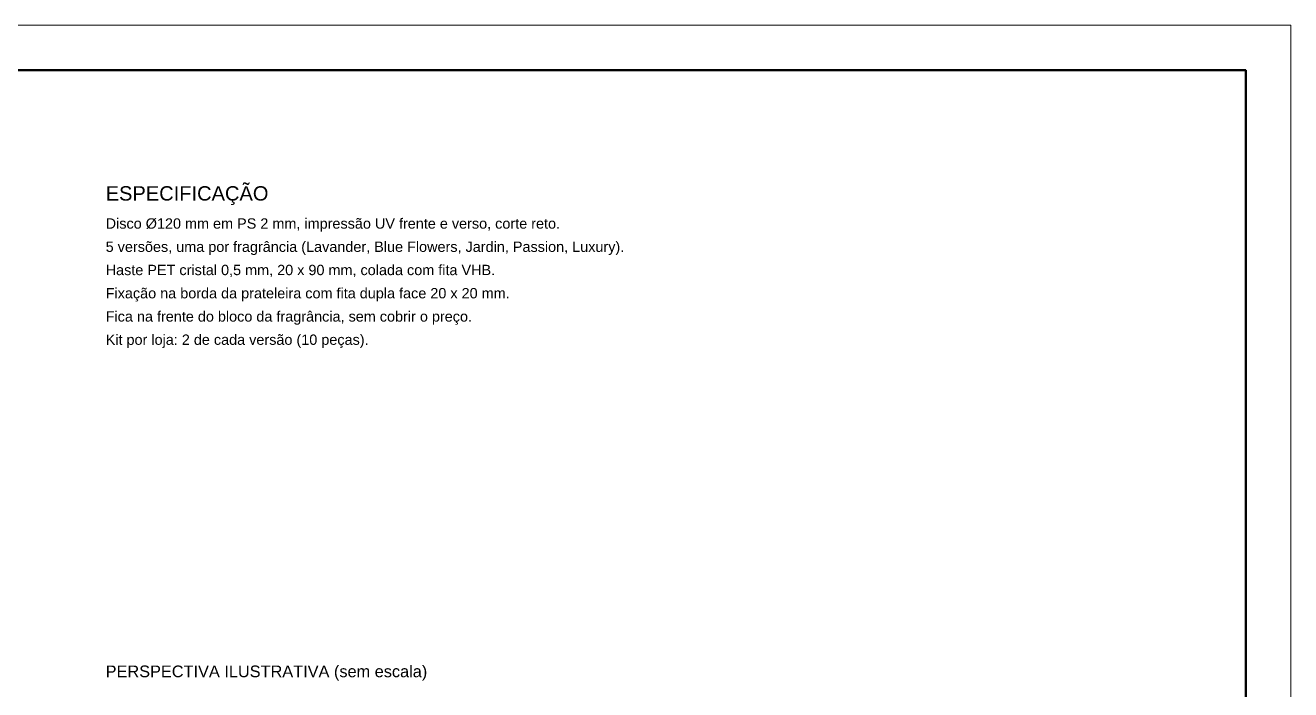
# Model space of a CAD drawing. Header units: millimetres. Extents: x 0 to 594, y 0 to 420.
# Drawn here: x 312.1 to 594, y 272 to 420 of the extents above; entities that cross this region are included whole.
import ezdxf
from ezdxf.enums import TextEntityAlignment as Align

# ---------------------------------------------------------------- set-up
doc = ezdxf.new("R2010")
doc.units = ezdxf.units.MM
doc.layers.add('00_MOLDURA', color=7, linetype='CONTINUOUS', lineweight=50)
doc.layers.add('09_TEXTO', color=7, linetype='CONTINUOUS', lineweight=18)
doc.styles.add('ARIAL', font='Arial.ttf')

msp = doc.modelspace()

# ---------------------------------------------------------------- linework, layer by layer
at = {"layer": '00_MOLDURA', "lineweight": 13}
msp.add_lwpolyline([(0, 0), (594, 0), (594, 420), (0, 420)], close=True, dxfattribs=at)
at = {"layer": '00_MOLDURA', "lineweight": 50}
msp.add_lwpolyline([(20, 10), (584, 10), (584, 410), (20, 410)], close=True, dxfattribs=at)

# ---------------------------------------------------------------- texts
at = {"layer": '09_TEXTO', "style": 'ARIAL'}
for s, height, p in [('ESPECIFICAÇÃO', 3.2, (330, 380)), ('PERSPECTIVA ILUSTRATIVA (sem escala)', 2.6, (330, 274))]:
    msp.add_text(s, height=height, dxfattribs=at).set_placement(p, align=Align.BOTTOM_LEFT)
at = {"layer": '09_TEXTO', "insert": (330, 377), "char_height": 2.3, "width": 250, "attachment_point": 1, "line_spacing_factor": 1.35, "style": 'ARIAL'}
msp.add_mtext('Disco Ø120 mm em PS 2 mm, impressão UV frente e verso, corte reto.\\P5 versões, uma por fragrância (Lavander, Blue Flowers, Jardin, Passion, Luxury).\\PHaste PET cristal 0,5 mm, 20 x 90 mm, colada com fita VHB.\\PFixação na borda da prateleira com fita dupla face 20 x 20 mm.\\PFica na frente do bloco da fragrância, sem cobrir o preço.\\PKit por loja: 2 de cada versão (10 peças).', dxfattribs=at)

doc.saveas('drawing.dxf')
